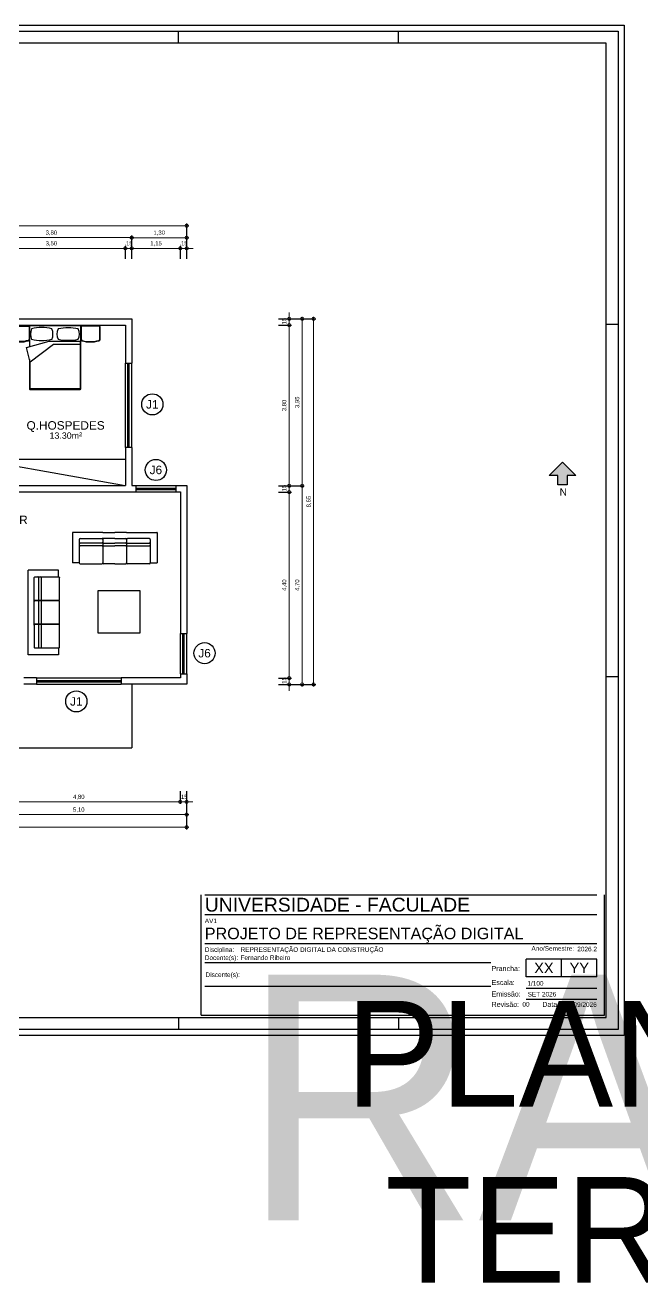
# Model space of a CAD drawing. Header units: metres. Extents: x 152 to 331, y 81 to 179.
# Drawn here: x 171.95 to 186.53, y 148.68 to 178.55 of the extents above; entities that cross this region are included whole.
import ezdxf
from ezdxf.enums import TextEntityAlignment as Align

# ---------------------------------------------------------------- set-up
doc = ezdxf.new("R2018")
doc.units = ezdxf.units.M
doc.header["$LTSCALE"] = 0.25
doc.linetypes.add('DIVIDE', pattern=[31.75, 12.7, -6.35, 0, -6.35, 0, -6.35])
doc.linetypes.add('DIVIDEX2', pattern=[63.5, 25.4, -12.7, 0, -12.7, 0, -12.7])
doc.layers.add('0_MRG_AUX', color=7, linetype='Continuous', true_color=0xecbcd1, plot=False)
doc.layers.add('CAR_0', color=7, linetype='Continuous', true_color=0xff6b00, plot=False)
for name, color, linetype in [('ARQ_ALV CT', 5, 'Continuous'), ('ARQ_ALV VS', 2, 'Continuous'), ('ARQ_ESQ CT', 30, 'Continuous'), ('ARQ_MOB 01', 1, 'Continuous'), ('ARQ_PROJ SUP', 1, 'DIVIDE'), ('ARQ_TXT 02', 2, 'Continuous'), ('CAR_LINHAS_CINZA', 8, 'Continuous'), ('CAR_LINHAS_DESTAQUE', 3, 'Continuous'), ('CAR_TEXTO_CINZA', 8, 'Continuous'), ('CAR_TEXTO_PRETO', 1, 'Continuous'), ('MRG_EXTERNA', 1, 'Continuous'), ('MRG_INTERNA', 2, 'Continuous'), ('Parede', 170, 'Continuous'), ('SIMB_01', 1, 'Continuous'), ('SIMB_02', 2, 'Continuous'), ('SIMB_PREENCHIMENTO', 253, 'Continuous'), ('SIMB_TXT', 1, 'Continuous')]:
    doc.layers.add(name, color=color, linetype=linetype)
doc.layers.add('ARQ_COTA_AZUL', color=5, linetype='Continuous', lineweight=20, true_color=0x0000ff)
doc.styles.add('Annot_2.0mm', font='arial.ttf', dxfattribs={"height": 2})
doc.styles.add('Annot_3.5mm', font='arial.ttf', dxfattribs={"height": 3.5})
doc.styles.add('Arial', font='arial.ttf')
doc.styles.add('cota', font='arial.ttf')
doc.styles.add('SIMB', font='arial.ttf')
doc.styles.get("Standard").update_dxf_attribs({"font": 'arial.ttf'})
doc.dimstyles.new('Info 01 - annot', dxfattribs={"dimtxt": 2, "dimasz": 3, "dimexe": 1, "dimexo": 1, "dimgap": 1, "dimtad": 1, "dimzin": 4, "dimtxsty": 'cota', "dimblk": 'DOTSMALL', "dimcen": 2, "dimdle": 1, "dimclrd": 256, "dimclre": 256, "dimclrt": 1, "dimazin": 2, "dimtfac": 0.09, "dimtix": 1, "dimtmove": 2, "dimatfit": 2, "dimfxl": 5, "dimfxlon": 1, "dimtolj": 1, "dimtzin": 4, "dimlwd": -1, "dimarcsym": 1})

# ---------------------------------------------------------------- blocks, each defined once
blk = doc.blocks.new('COD_ESQ')
at = {"layer": 'SIMB_02'}
blk.add_circle((0, 0), 2.5, dxfattribs=at)
at = {"layer": 'SIMB_TXT', "style": 'SIMB'}
blk.add_attdef('CDESQ', text='', height=2, dxfattribs=at).set_placement((0, 0), align=Align.MIDDLE_CENTER)
blk = doc.blocks.new('_DotSmall')
at = {"color": 0, "linetype": 'ByBlock', "const_width": 0.5}
blk.add_lwpolyline([(-0.0625, 0, 1), (0.0625, 0, 1)], format="xyb", close=True, dxfattribs=at)
blk = doc.blocks.new('*D53')
at = {"layer": 'ARQ_COTA_AZUL', "lineweight": -2, "transparency": 16777216}
for p, q in [((161.667, 159.825), (161.667, 159.525)), ((175.767, 159.825), (175.767, 159.525))]:
    blk.add_line(p, q, dxfattribs=at)
at = {"layer": 'ARQ_COTA_AZUL', "transparency": 16777216}
blk.add_line((175.817, 159.575), (161.617, 159.575), dxfattribs=at)
at = {"layer": 'ARQ_COTA_AZUL', "transparency": 16777216, "xscale": 0.15, "yscale": 0.15, "zscale": 0.15, "rotation": 180}
blk.add_blockref('_DotSmall', (161.667, 159.575), dxfattribs=at)
at = {"layer": 'ARQ_COTA_AZUL', "transparency": 16777216, "xscale": 0.15, "yscale": 0.15, "zscale": 0.15}
blk.add_blockref('_DotSmall', (175.767, 159.575), dxfattribs=at)
at = {"layer": 'ARQ_COTA_AZUL', "color": 1, "transparency": 16777216, "insert": (168.717, 159.685), "char_height": 0.1, "attachment_point": 5, "style": 'cota'}
blk.add_mtext('\\A1;14,10', dxfattribs=at)
blk = doc.blocks.new('*D54')
at = {"layer": 'ARQ_COTA_AZUL', "lineweight": -2, "transparency": 16777216}
for p, q in [((170.667, 160.124), (170.667, 159.824)), ((175.767, 160.124), (175.767, 159.824))]:
    blk.add_line(p, q, dxfattribs=at)
at = {"layer": 'ARQ_COTA_AZUL', "transparency": 16777216}
blk.add_line((175.817, 159.874), (170.617, 159.874), dxfattribs=at)
at = {"layer": 'ARQ_COTA_AZUL', "transparency": 16777216, "xscale": 0.15, "yscale": 0.15, "zscale": 0.15, "rotation": 180}
blk.add_blockref('_DotSmall', (170.667, 159.874), dxfattribs=at)
at = {"layer": 'ARQ_COTA_AZUL', "transparency": 16777216, "xscale": 0.15, "yscale": 0.15, "zscale": 0.15}
blk.add_blockref('_DotSmall', (175.767, 159.874), dxfattribs=at)
at = {"layer": 'ARQ_COTA_AZUL', "color": 1, "transparency": 16777216, "insert": (173.217, 159.984), "char_height": 0.1, "attachment_point": 5, "style": 'cota'}
blk.add_mtext('\\A1;5,10', dxfattribs=at)
blk = doc.blocks.new('*D58')
at = {"layer": 'ARQ_COTA_AZUL', "lineweight": -2, "transparency": 16777216}
for p, q in [((175.617, 160.426), (175.617, 160.126)), ((175.767, 160.426), (175.767, 160.126))]:
    blk.add_line(p, q, dxfattribs=at)
at = {"layer": 'ARQ_COTA_AZUL', "transparency": 16777216}
for p, q in [((175.617, 160.176), (175.467, 160.176)), ((175.617, 160.176), (175.767, 160.176)), ((175.767, 160.176), (175.917, 160.176))]:
    blk.add_line(p, q, dxfattribs=at)
at = {"layer": 'ARQ_COTA_AZUL', "transparency": 16777216, "xscale": 0.15, "yscale": 0.15, "zscale": 0.15}
blk.add_blockref('_DotSmall', (175.617, 160.176), dxfattribs=at)
at = {"layer": 'ARQ_COTA_AZUL', "transparency": 16777216, "xscale": 0.15, "yscale": 0.15, "zscale": 0.15, "rotation": 180}
blk.add_blockref('_DotSmall', (175.767, 160.176), dxfattribs=at)
at = {"layer": 'ARQ_COTA_AZUL', "color": 1, "transparency": 16777216, "insert": (175.692, 160.286), "char_height": 0.1, "attachment_point": 5, "style": 'cota'}
blk.add_mtext('\\A1;,15', dxfattribs=at)
blk = doc.blocks.new('*D59')
at = {"layer": 'ARQ_COTA_AZUL', "lineweight": -2, "transparency": 16777216}
for p, q in [((170.817, 160.426), (170.817, 160.126)), ((175.617, 160.426), (175.617, 160.126))]:
    blk.add_line(p, q, dxfattribs=at)
at = {"layer": 'ARQ_COTA_AZUL', "transparency": 16777216}
blk.add_line((175.667, 160.176), (170.767, 160.176), dxfattribs=at)
at = {"layer": 'ARQ_COTA_AZUL', "transparency": 16777216, "xscale": 0.15, "yscale": 0.15, "zscale": 0.15, "rotation": 180}
blk.add_blockref('_DotSmall', (170.817, 160.176), dxfattribs=at)
at = {"layer": 'ARQ_COTA_AZUL', "transparency": 16777216, "xscale": 0.15, "yscale": 0.15, "zscale": 0.15}
blk.add_blockref('_DotSmall', (175.617, 160.176), dxfattribs=at)
at = {"layer": 'ARQ_COTA_AZUL', "color": 1, "transparency": 16777216, "insert": (173.217, 160.286), "char_height": 0.1, "attachment_point": 5, "style": 'cota'}
blk.add_mtext('\\A1;4,80', dxfattribs=at)
blk = doc.blocks.new('*D74')
at = {"layer": 'ARQ_COTA_AZUL', "lineweight": -2, "transparency": 16777216}
for p, q in [((178.519, 171.603), (178.819, 171.603)), ((178.519, 162.953), (178.819, 162.953))]:
    blk.add_line(p, q, dxfattribs=at)
at = {"layer": 'ARQ_COTA_AZUL', "transparency": 16777216}
blk.add_line((178.769, 171.653), (178.769, 162.903), dxfattribs=at)
at = {"layer": 'ARQ_COTA_AZUL', "transparency": 16777216, "xscale": 0.15, "yscale": 0.15, "zscale": 0.15}
for p, rotation in [((178.769, 171.603), 90), ((178.769, 162.953), 270)]:
    blk.add_blockref('_DotSmall', p, dxfattribs=dict(at, rotation=rotation))
at = {"layer": 'ARQ_COTA_AZUL', "color": 1, "transparency": 16777216, "insert": (178.659, 167.278), "char_height": 0.1, "attachment_point": 5, "rotation": 90, "style": 'cota'}
blk.add_mtext('\\A1;8,65', dxfattribs=at)
blk = doc.blocks.new('*D75')
at = {"layer": 'ARQ_COTA_AZUL', "lineweight": -2, "transparency": 16777216}
for p, q in [((178.25, 171.603), (178.55, 171.603)), ((178.25, 167.653), (178.55, 167.653))]:
    blk.add_line(p, q, dxfattribs=at)
at = {"layer": 'ARQ_COTA_AZUL', "transparency": 16777216}
blk.add_line((178.5, 171.653), (178.5, 167.603), dxfattribs=at)
at = {"layer": 'ARQ_COTA_AZUL', "transparency": 16777216, "xscale": 0.15, "yscale": 0.15, "zscale": 0.15}
for p, rotation in [((178.5, 171.603), 90), ((178.5, 167.653), 270)]:
    blk.add_blockref('_DotSmall', p, dxfattribs=dict(at, rotation=rotation))
at = {"layer": 'ARQ_COTA_AZUL', "color": 1, "transparency": 16777216, "insert": (178.39, 169.628), "char_height": 0.1, "attachment_point": 5, "rotation": 90, "style": 'cota'}
blk.add_mtext('\\A1;3,95', dxfattribs=at)
blk = doc.blocks.new('*D76')
at = {"layer": 'ARQ_COTA_AZUL', "lineweight": -2, "transparency": 16777216}
for p, q in [((178.249, 167.653), (178.549, 167.653)), ((178.249, 162.953), (178.549, 162.953))]:
    blk.add_line(p, q, dxfattribs=at)
at = {"layer": 'ARQ_COTA_AZUL', "transparency": 16777216}
blk.add_line((178.499, 167.703), (178.499, 162.903), dxfattribs=at)
at = {"layer": 'ARQ_COTA_AZUL', "transparency": 16777216, "xscale": 0.15, "yscale": 0.15, "zscale": 0.15}
for p, rotation in [((178.499, 167.653), 90), ((178.499, 162.953), 270)]:
    blk.add_blockref('_DotSmall', p, dxfattribs=dict(at, rotation=rotation))
at = {"layer": 'ARQ_COTA_AZUL', "color": 1, "transparency": 16777216, "insert": (178.389, 165.303), "char_height": 0.1, "attachment_point": 5, "rotation": 90, "style": 'cota'}
blk.add_mtext('\\A1;4,70', dxfattribs=at)
blk = doc.blocks.new('*D77')
at = {"layer": 'ARQ_COTA_AZUL', "transparency": 16777216}
for p, q in [((178.193, 171.603), (178.193, 171.753)), ((178.193, 171.453), (178.193, 171.603)), ((178.193, 171.453), (178.193, 171.303))]:
    blk.add_line(p, q, dxfattribs=at)
at = {"layer": 'ARQ_COTA_AZUL', "lineweight": -2, "transparency": 16777216}
for p, q in [((177.943, 171.603), (178.243, 171.603)), ((177.943, 171.453), (178.243, 171.453))]:
    blk.add_line(p, q, dxfattribs=at)
at = {"layer": 'ARQ_COTA_AZUL', "transparency": 16777216, "xscale": 0.15, "yscale": 0.15, "zscale": 0.15}
for p, rotation in [((178.193, 171.603), 270), ((178.193, 171.453), 90)]:
    blk.add_blockref('_DotSmall', p, dxfattribs=dict(at, rotation=rotation))
at = {"layer": 'ARQ_COTA_AZUL', "color": 1, "transparency": 16777216, "insert": (178.083, 171.528), "char_height": 0.1, "attachment_point": 5, "rotation": 90, "style": 'cota'}
blk.add_mtext('\\A1;,15', dxfattribs=at)
blk = doc.blocks.new('*D78')
at = {"layer": 'ARQ_COTA_AZUL', "lineweight": -2, "transparency": 16777216}
for p, q in [((177.943, 171.453), (178.243, 171.453)), ((177.943, 167.653), (178.243, 167.653))]:
    blk.add_line(p, q, dxfattribs=at)
at = {"layer": 'ARQ_COTA_AZUL', "transparency": 16777216}
blk.add_line((178.193, 171.503), (178.193, 167.603), dxfattribs=at)
at = {"layer": 'ARQ_COTA_AZUL', "transparency": 16777216, "xscale": 0.15, "yscale": 0.15, "zscale": 0.15}
for p, rotation in [((178.193, 171.453), 90), ((178.193, 167.653), 270)]:
    blk.add_blockref('_DotSmall', p, dxfattribs=dict(at, rotation=rotation))
at = {"layer": 'ARQ_COTA_AZUL', "color": 1, "transparency": 16777216, "insert": (178.083, 169.553), "char_height": 0.1, "attachment_point": 5, "rotation": 90, "style": 'cota'}
blk.add_mtext('\\A1;3,80', dxfattribs=at)
blk = doc.blocks.new('*D79')
at = {"layer": 'ARQ_COTA_AZUL', "lineweight": -2, "transparency": 16777216}
for p, q in [((177.943, 167.653), (178.243, 167.653)), ((177.943, 167.503), (178.243, 167.503))]:
    blk.add_line(p, q, dxfattribs=at)
at = {"layer": 'ARQ_COTA_AZUL', "transparency": 16777216}
for p, q in [((178.193, 167.653), (178.193, 167.803)), ((178.193, 167.503), (178.193, 167.653)), ((178.193, 167.503), (178.193, 167.353))]:
    blk.add_line(p, q, dxfattribs=at)
at = {"layer": 'ARQ_COTA_AZUL', "transparency": 16777216, "xscale": 0.15, "yscale": 0.15, "zscale": 0.15}
for p, rotation in [((178.193, 167.653), 270), ((178.193, 167.503), 90)]:
    blk.add_blockref('_DotSmall', p, dxfattribs=dict(at, rotation=rotation))
at = {"layer": 'ARQ_COTA_AZUL', "color": 1, "transparency": 16777216, "insert": (178.083, 167.578), "char_height": 0.1, "attachment_point": 5, "rotation": 90, "style": 'cota'}
blk.add_mtext('\\A1;,15', dxfattribs=at)
blk = doc.blocks.new('*D80')
at = {"layer": 'ARQ_COTA_AZUL', "transparency": 16777216}
blk.add_line((178.193, 167.553), (178.193, 163.053), dxfattribs=at)
at = {"layer": 'ARQ_COTA_AZUL', "lineweight": -2, "transparency": 16777216}
for p, q in [((177.943, 167.503), (178.243, 167.503)), ((177.943, 163.103), (178.243, 163.103))]:
    blk.add_line(p, q, dxfattribs=at)
at = {"layer": 'ARQ_COTA_AZUL', "transparency": 16777216, "xscale": 0.15, "yscale": 0.15, "zscale": 0.15}
for p, rotation in [((178.193, 167.503), 90), ((178.193, 163.103), 270)]:
    blk.add_blockref('_DotSmall', p, dxfattribs=dict(at, rotation=rotation))
at = {"layer": 'ARQ_COTA_AZUL', "color": 1, "transparency": 16777216, "insert": (178.083, 165.303), "char_height": 0.1, "attachment_point": 5, "rotation": 90, "style": 'cota'}
blk.add_mtext('\\A1;4,40', dxfattribs=at)
blk = doc.blocks.new('*D81')
at = {"layer": 'ARQ_COTA_AZUL', "lineweight": -2, "transparency": 16777216}
for p, q in [((177.943, 163.103), (178.243, 163.103)), ((177.943, 162.953), (178.243, 162.953))]:
    blk.add_line(p, q, dxfattribs=at)
at = {"layer": 'ARQ_COTA_AZUL', "transparency": 16777216}
for p, q in [((178.193, 163.103), (178.193, 163.253)), ((178.193, 163.103), (178.193, 162.953)), ((178.193, 162.953), (178.193, 162.803))]:
    blk.add_line(p, q, dxfattribs=at)
at = {"layer": 'ARQ_COTA_AZUL', "transparency": 16777216, "xscale": 0.15, "yscale": 0.15, "zscale": 0.15}
for p, rotation in [((178.193, 163.103), 270), ((178.193, 162.953), 90)]:
    blk.add_blockref('_DotSmall', p, dxfattribs=dict(at, rotation=rotation))
at = {"layer": 'ARQ_COTA_AZUL', "color": 1, "transparency": 16777216, "insert": (178.083, 163.028), "char_height": 0.1, "attachment_point": 5, "rotation": 90, "style": 'cota'}
blk.add_mtext('\\A1;,15', dxfattribs=at)
blk = doc.blocks.new('carimbo')
at = {"layer": 'CAR_0'}
for p, q in [((-0.175, 0), (-0.175, 0.05225)), ((0, 0), (0, 0.05225)), ((-0.175, 0), (0, 0))]:
    blk.add_line(p, q, dxfattribs=at)
at = {"layer": 'CAR_LINHAS_CINZA'}
for p, q in [((-0.17336, 0.05225), (-0.00329, 0.05225)), ((-0.17336, 0.04375), (-0.00329, 0.04375)), ((-0.00329, 0.031), (-0.17336, 0.031)), ((-0.04936, 0.02275), (-0.17336, 0.02275)), ((-0.04936, 0.0125), (-0.17336, 0.0125))]:
    blk.add_line(p, q, dxfattribs=at)
at = {"layer": 'CAR_LINHAS_DESTAQUE'}
for p, q in [((-0.00329, 0.02443), (-0.03396, 0.02443)), ((-0.03396, 0.01665), (-0.03396, 0.02443)), ((-0.01862, 0.01665), (-0.01862, 0.02443)), ((-0.00329, 0.01665), (-0.00329, 0.02443)), ((-0.00329, 0.01665), (-0.03396, 0.01665))]:
    blk.add_line(p, q, dxfattribs=at)
at = {"layer": 'CAR_TEXTO_CINZA'}
for p, q in [((-0.00329, 0.01165), (-0.03396, 0.01165)), ((-0.00329, 0.00685), (-0.03396, 0.00685))]:
    blk.add_line(p, q, dxfattribs=at)
at = {"layer": 'CAR_TEXTO_CINZA', "style": 'Arial'}
for s, height, p in [('Disciplina:', 0.002, (-0.17336, 0.0275)), ('Ano/Semestre:', 0.002, (-0.03171, 0.02803)), ('Docente(s):', 0.002, (-0.17336, 0.024)), ('Prancha: ', 0.0022, (-0.049, 0.01921)), ('Escala:', 0.0022, (-0.049, 0.01315)), ('Emissão:', 0.0022, (-0.049, 0.00815)), ('Revisão: ', 0.0022, (-0.049, 0.00365)), ('Data:', 0.0022, (-0.02701, 0.00365))]:
    blk.add_text(s, height=height, dxfattribs=at).set_placement(p)
blk.add_text('Discente(s):', height=0.002, dxfattribs=at).set_placement((-0.17305, 0.01762), align=Align.MIDDLE_LEFT)
at = {"layer": 'CAR_TEXTO_CINZA', "style": 'Arial', "flags": 8}
blk.add_attdef('FASE', (-0.17336, 0.04), '', height=0.002, dxfattribs=at)
blk.add_attdef('A/S', text='', height=0.002, dxfattribs=at).set_placement((-0.00329, 0.02776), align=Align.RIGHT)
at = {"layer": 'CAR_TEXTO_PRETO', "lineweight": 30, "flags": 104}
blk.add_attdef('TITULO_01', text='', height=0.003, dxfattribs=at).set_placement((-0.11218, 0.00625), align=Align.MIDDLE_CENTER)
at = {"layer": 'CAR_TEXTO_PRETO', "linetype": 'Continuous', "style": 'Arial', "flags": 8}
for tag, p, height in [('IES-CURSO', (-0.17336, 0.045), 0.006), ('NOME', (-0.17336, 0.033), 0.005)]:
    blk.add_attdef(tag, p, '', height=height, dxfattribs=at)
at = {"layer": 'CAR_TEXTO_PRETO', "style": 'Arial', "flags": 8}
for tag, p in [('DISCIPLINA', (-0.15782, 0.0275)), ('DOCENTE', (-0.15788, 0.024)), ('REVN', (-0.03563, 0.00379)), ('DATAEMISSÃO', (-0.03335, 0.00815))]:
    blk.add_attdef(tag, p, '', height=0.002, dxfattribs=at)
for tag, p in [('NUM', (-0.02629, 0.02054)), ('TOT', (-0.01095, 0.02054))]:
    blk.add_attdef(tag, text='', height=0.0045, dxfattribs=at).set_placement(p, align=Align.MIDDLE_CENTER)
at = {"layer": 'CAR_TEXTO_PRETO', "lineweight": 30, "flags": 104}
blk.add_attdef('DISCENTE', text='', height=0.002, dxfattribs=at).set_placement((-0.15757, 0.01762), align=Align.MIDDLE_LEFT)
at = {"layer": 'CAR_TEXTO_PRETO', "style": 'Arial'}
blk.add_attdef('ESCALA', (-0.03346, 0.01285), '', height=0.002, dxfattribs=at)
at = {"layer": 'CAR_TEXTO_PRETO', "style": 'Arial', "flags": 8}
blk.add_attdef('REVDATA', text='', height=0.002, dxfattribs=at).set_placement((-0.00337, 0.00365), align=Align.RIGHT)
blk = doc.blocks.new('norte')
at = {"layer": 'SIMB_PREENCHIMENTO'}
blk.add_hatch(color=256, dxfattribs=at).paths.add_polyline_path([(-6.36, -6.36), (-2.25, -6.36), (-2.25, -10.86), (2.25, -10.86), (2.25, -6.36), (6.36, -6.36), (0, 0)])
at = {"layer": 'SIMB_01'}
blk.add_lwpolyline([(-2.25, -6.36), (-6.36, -6.36), (0, 0), (6.36, -6.36), (2.25, -6.36), (2.25, -10.86), (-2.25, -10.86)], close=True, dxfattribs=at)
at = {"layer": 'SIMB_01', "insert": (-1.4, -12.39), "char_height": 3.5, "width": 3.7, "attachment_point": 1, "style": 'Annot_3.5mm'}
blk.add_mtext('N', dxfattribs=at)
blk = doc.blocks.new('*D150')
at = {"layer": 'ARQ_COTA_AZUL', "lineweight": -2, "transparency": 16777216}
for p, q in [((161.669, 173.555), (161.669, 173.855)), ((175.769, 173.555), (175.769, 173.855))]:
    blk.add_line(p, q, dxfattribs=at)
at = {"layer": 'ARQ_COTA_AZUL', "transparency": 16777216}
blk.add_line((161.619, 173.805), (175.819, 173.805), dxfattribs=at)
at = {"layer": 'ARQ_COTA_AZUL', "transparency": 16777216, "xscale": 0.15, "yscale": 0.15, "zscale": 0.15, "rotation": 180}
blk.add_blockref('_DotSmall', (161.669, 173.805), dxfattribs=at)
at = {"layer": 'ARQ_COTA_AZUL', "transparency": 16777216, "xscale": 0.15, "yscale": 0.15, "zscale": 0.15}
blk.add_blockref('_DotSmall', (175.769, 173.805), dxfattribs=at)
at = {"layer": 'ARQ_COTA_AZUL', "color": 1, "transparency": 16777216, "insert": (168.719, 173.915), "char_height": 0.1, "attachment_point": 5, "style": 'cota'}
blk.add_mtext('\\A1;14,10', dxfattribs=at)
blk = doc.blocks.new('*D152')
at = {"layer": 'ARQ_COTA_AZUL', "transparency": 16777216}
blk.add_line((170.619, 173.524), (174.519, 173.524), dxfattribs=at)
at = {"layer": 'ARQ_COTA_AZUL', "lineweight": -2, "transparency": 16777216}
for p, q in [((170.669, 173.274), (170.669, 173.574)), ((174.469, 173.274), (174.469, 173.574))]:
    blk.add_line(p, q, dxfattribs=at)
at = {"layer": 'ARQ_COTA_AZUL', "transparency": 16777216, "xscale": 0.15, "yscale": 0.15, "zscale": 0.15, "rotation": 180}
blk.add_blockref('_DotSmall', (170.669, 173.524), dxfattribs=at)
at = {"layer": 'ARQ_COTA_AZUL', "transparency": 16777216, "xscale": 0.15, "yscale": 0.15, "zscale": 0.15}
blk.add_blockref('_DotSmall', (174.469, 173.524), dxfattribs=at)
at = {"layer": 'ARQ_COTA_AZUL', "color": 1, "transparency": 16777216, "insert": (172.569, 173.634), "char_height": 0.1, "attachment_point": 5, "style": 'cota'}
blk.add_mtext('\\A1;3,80', dxfattribs=at)
blk = doc.blocks.new('*D153')
at = {"layer": 'ARQ_COTA_AZUL', "lineweight": -2, "transparency": 16777216}
for p, q in [((174.469, 173.272), (174.469, 173.572)), ((175.769, 173.272), (175.769, 173.572))]:
    blk.add_line(p, q, dxfattribs=at)
at = {"layer": 'ARQ_COTA_AZUL', "transparency": 16777216}
blk.add_line((174.419, 173.522), (175.819, 173.522), dxfattribs=at)
at = {"layer": 'ARQ_COTA_AZUL', "transparency": 16777216, "xscale": 0.15, "yscale": 0.15, "zscale": 0.15, "rotation": 180}
blk.add_blockref('_DotSmall', (174.469, 173.522), dxfattribs=at)
at = {"layer": 'ARQ_COTA_AZUL', "transparency": 16777216, "xscale": 0.15, "yscale": 0.15, "zscale": 0.15}
blk.add_blockref('_DotSmall', (175.769, 173.522), dxfattribs=at)
at = {"layer": 'ARQ_COTA_AZUL', "color": 1, "transparency": 16777216, "insert": (175.119, 173.632), "char_height": 0.1, "attachment_point": 5, "style": 'cota'}
blk.add_mtext('\\A1;1,30', dxfattribs=at)
blk = doc.blocks.new('*D162')
at = {"layer": 'ARQ_COTA_AZUL', "transparency": 16777216}
blk.add_line((170.769, 173.27), (174.369, 173.27), dxfattribs=at)
at = {"layer": 'ARQ_COTA_AZUL', "lineweight": -2, "transparency": 16777216}
for p, q in [((170.819, 173.02), (170.819, 173.32)), ((174.319, 173.02), (174.319, 173.32))]:
    blk.add_line(p, q, dxfattribs=at)
at = {"layer": 'ARQ_COTA_AZUL', "transparency": 16777216, "xscale": 0.15, "yscale": 0.15, "zscale": 0.15, "rotation": 180}
blk.add_blockref('_DotSmall', (170.819, 173.27), dxfattribs=at)
at = {"layer": 'ARQ_COTA_AZUL', "transparency": 16777216, "xscale": 0.15, "yscale": 0.15, "zscale": 0.15}
blk.add_blockref('_DotSmall', (174.319, 173.27), dxfattribs=at)
at = {"layer": 'ARQ_COTA_AZUL', "color": 1, "transparency": 16777216, "insert": (172.569, 173.38), "char_height": 0.1, "attachment_point": 5, "style": 'cota'}
blk.add_mtext('\\A1;3,50', dxfattribs=at)
blk = doc.blocks.new('*D163')
at = {"layer": 'ARQ_COTA_AZUL', "transparency": 16777216}
for p, q in [((174.319, 173.27), (174.169, 173.27)), ((174.319, 173.27), (174.469, 173.27)), ((174.469, 173.27), (174.619, 173.27))]:
    blk.add_line(p, q, dxfattribs=at)
at = {"layer": 'ARQ_COTA_AZUL', "lineweight": -2, "transparency": 16777216}
for p, q in [((174.319, 173.02), (174.319, 173.32)), ((174.469, 173.02), (174.469, 173.32))]:
    blk.add_line(p, q, dxfattribs=at)
at = {"layer": 'ARQ_COTA_AZUL', "transparency": 16777216, "xscale": 0.15, "yscale": 0.15, "zscale": 0.15}
blk.add_blockref('_DotSmall', (174.319, 173.27), dxfattribs=at)
at = {"layer": 'ARQ_COTA_AZUL', "transparency": 16777216, "xscale": 0.15, "yscale": 0.15, "zscale": 0.15, "rotation": 180}
blk.add_blockref('_DotSmall', (174.469, 173.27), dxfattribs=at)
at = {"layer": 'ARQ_COTA_AZUL', "color": 1, "transparency": 16777216, "insert": (174.394, 173.38), "char_height": 0.1, "attachment_point": 5, "style": 'cota'}
blk.add_mtext('\\A1;,15', dxfattribs=at)
blk = doc.blocks.new('*D164')
at = {"layer": 'ARQ_COTA_AZUL', "transparency": 16777216}
blk.add_line((174.419, 173.27), (175.669, 173.27), dxfattribs=at)
at = {"layer": 'ARQ_COTA_AZUL', "lineweight": -2, "transparency": 16777216}
for p, q in [((174.469, 173.02), (174.469, 173.32)), ((175.619, 173.02), (175.619, 173.32))]:
    blk.add_line(p, q, dxfattribs=at)
at = {"layer": 'ARQ_COTA_AZUL', "transparency": 16777216, "xscale": 0.15, "yscale": 0.15, "zscale": 0.15, "rotation": 180}
blk.add_blockref('_DotSmall', (174.469, 173.27), dxfattribs=at)
at = {"layer": 'ARQ_COTA_AZUL', "transparency": 16777216, "xscale": 0.15, "yscale": 0.15, "zscale": 0.15}
blk.add_blockref('_DotSmall', (175.619, 173.27), dxfattribs=at)
at = {"layer": 'ARQ_COTA_AZUL', "color": 1, "transparency": 16777216, "insert": (175.044, 173.38), "char_height": 0.1, "attachment_point": 5, "style": 'cota'}
blk.add_mtext('\\A1;1,15', dxfattribs=at)
blk = doc.blocks.new('*D165')
at = {"layer": 'ARQ_COTA_AZUL', "transparency": 16777216}
for p, q in [((175.619, 173.27), (175.469, 173.27)), ((175.619, 173.27), (175.769, 173.27)), ((175.769, 173.27), (175.919, 173.27))]:
    blk.add_line(p, q, dxfattribs=at)
at = {"layer": 'ARQ_COTA_AZUL', "lineweight": -2, "transparency": 16777216}
for p, q in [((175.619, 173.02), (175.619, 173.32)), ((175.769, 173.02), (175.769, 173.32))]:
    blk.add_line(p, q, dxfattribs=at)
at = {"layer": 'ARQ_COTA_AZUL', "transparency": 16777216, "xscale": 0.15, "yscale": 0.15, "zscale": 0.15}
blk.add_blockref('_DotSmall', (175.619, 173.27), dxfattribs=at)
at = {"layer": 'ARQ_COTA_AZUL', "transparency": 16777216, "xscale": 0.15, "yscale": 0.15, "zscale": 0.15, "rotation": 180}
blk.add_blockref('_DotSmall', (175.769, 173.27), dxfattribs=at)
at = {"layer": 'ARQ_COTA_AZUL', "color": 1, "transparency": 16777216, "insert": (175.694, 173.38), "char_height": 0.1, "attachment_point": 5, "style": 'cota'}
blk.add_mtext('\\A1;,15', dxfattribs=at)
blk = doc.blocks.new('*U185')
at = {"layer": '0_MRG_AUX'}
blk.add_lwpolyline([(0, 851), (0, 0), (-1199, 0), (-1199, 851)], close=True, dxfattribs=at)
at = {"layer": 'MRG_EXTERNA'}
blk.add_lwpolyline([(-5, 846), (-5, 5), (-1194, 5), (-1194, 846)], close=True, dxfattribs=at)
at = {"layer": 'MRG_INTERNA'}
for p, q in [((-984, 836), (-984, 846)), ((-864.5, 836), (-864.5, 846)), ((-745, 836), (-745, 846)), ((-745, 836), (-745, 846)), ((-560, 836), (-560, 846)), ((-375, 836), (-375, 846)), ((-190, 836), (-190, 846)), ((-1169, 836), (-1169, 15)), ((-15, 836), (-1169, 836)), ((-15, 15), (-15, 836)), ((-1169, 599), (-1194, 599)), ((-5, 599), (-15, 599)), ((-1169, 302), (-1194, 302)), ((-5, 302), (-15, 302)), ((-1169, 15), (-15, 15)), ((-984, 15), (-984, 5)), ((-864.5, 15), (-864.5, 5)), ((-745, 15), (-745, 5)), ((-745, 15), (-745, 5)), ((-560, 15), (-560, 5)), ((-375, 15), (-375, 5)), ((-190, 15), (-190, 5))]:
    blk.add_line(p, q, dxfattribs=at)

msp = doc.modelspace()

# ---------------------------------------------------------------- linework, layer by layer
at = {"layer": 'ARQ_ALV CT'}
for p, q in [((170.669, 171.606), (174.469, 171.606)), ((170.819, 171.456), (174.319, 171.456)), ((174.319, 171.456), (174.319, 170.556)), ((174.469, 171.606), (174.469, 170.556)), ((174.319, 168.556), (174.319, 167.656)), ((174.469, 168.556), (174.469, 167.656)), ((170.819, 167.656), (174.319, 167.656)), ((174.469, 167.656), (174.569, 167.656)), ((175.519, 167.656), (175.769, 167.656)), ((175.769, 167.656), (175.769, 164.156)), ((170.669, 167.506), (174.569, 167.506)), ((175.519, 167.506), (175.619, 167.506)), ((175.619, 167.506), (175.619, 164.156)), ((172.219, 163.106), (171.919, 163.106)), ((175.619, 163.106), (174.219, 163.106)), ((175.619, 163.206), (175.619, 163.106)), ((175.769, 163.206), (175.769, 162.956)), ((172.219, 162.956), (171.919, 162.956)), ((175.769, 162.956), (174.219, 162.956))]:
    msp.add_line(p, q, dxfattribs=at)
at = {"layer": 'ARQ_ALV VS'}
for p, q in [((174.319, 170.556), (174.469, 170.556)), ((174.319, 168.556), (174.319, 170.556)), ((174.469, 168.556), (174.469, 170.556)), ((174.469, 168.556), (174.319, 168.556)), ((174.569, 167.656), (174.569, 167.506)), ((174.569, 167.656), (175.519, 167.656)), ((175.519, 167.506), (175.519, 167.656)), ((174.569, 167.506), (175.519, 167.506)), ((175.619, 164.156), (175.769, 164.156)), ((175.619, 163.206), (175.619, 164.156)), ((175.769, 163.206), (175.769, 164.156)), ((172.219, 163.106), (174.219, 163.106)), ((174.219, 163.106), (174.219, 162.956)), ((175.619, 163.206), (175.769, 163.206)), ((172.219, 162.956), (174.219, 162.956))]:
    msp.add_line(p, q, dxfattribs=at)
at = {"layer": 'ARQ_ESQ CT'}
for p, q in [((174.379, 168.556), (174.379, 170.556)), ((174.409, 168.556), (174.409, 170.556)), ((174.569, 167.596), (175.519, 167.596)), ((174.569, 167.566), (175.519, 167.566)), ((175.679, 163.206), (175.679, 164.156)), ((175.709, 163.206), (175.709, 164.156)), ((172.219, 163.046), (174.219, 163.046)), ((172.219, 163.016), (174.219, 163.016))]:
    msp.add_line(p, q, dxfattribs=at)
at = {"layer": 'ARQ_MOB 01'}
for p, q in [((170.819, 168.28), (174.319, 168.28)), ((170.819, 168.28), (174.316, 167.663)), ((173.067, 166.547), (173.067, 165.834)), ((173.788, 166.551), (173.07, 166.551)), ((173.228, 166.385), (173.228, 165.83)), ((173.249, 166.406), (173.767, 166.406)), ((174.068, 166.406), (173.767, 166.406)), ((173.788, 166.551), (174.068, 166.551)), ((173.788, 166.385), (173.788, 165.83)), ((173.788, 166.385), (173.788, 165.83)), ((174.348, 166.551), (174.068, 166.551)), ((174.068, 166.406), (174.369, 166.406)), ((174.348, 166.551), (175.065, 166.551)), ((174.348, 166.385), (174.348, 165.83)), ((174.348, 166.385), (174.348, 165.83)), ((174.887, 166.406), (174.369, 166.406)), ((174.908, 166.385), (174.908, 165.83)), ((175.069, 166.547), (175.069, 165.834)), ((173.767, 166.23), (173.228, 166.23)), ((173.767, 166.298), (173.249, 166.298)), ((173.809, 166.298), (174.068, 166.298)), ((173.809, 166.23), (174.068, 166.23)), ((174.327, 166.298), (174.068, 166.298)), ((174.327, 166.23), (174.068, 166.23)), ((174.369, 166.298), (174.887, 166.298)), ((174.369, 166.23), (174.908, 166.23)), ((173.224, 165.83), (173.07, 165.83)), ((173.249, 165.809), (173.767, 165.809)), ((174.068, 165.809), (173.809, 165.809)), ((174.068, 165.809), (174.327, 165.809)), ((174.887, 165.809), (174.369, 165.809)), ((174.911, 165.83), (175.065, 165.83)), ((174.666, 165.171), (173.666, 165.171)), ((173.666, 165.171), (173.666, 164.171)), ((174.666, 164.171), (174.666, 165.171)), ((173.666, 164.171), (174.666, 164.171))]:
    msp.add_line(p, q, dxfattribs=at)
for points in [[(171.609, 171.434, 0.414214), (171.594, 171.419), (171.594, 171.12, 0.331679), (171.621, 171.084, 0.145898), (172.022, 171.084, 0.331679), (172.049, 171.12), (172.049, 171.419, 0.414214), (172.034, 171.434)], [(173.29, 171.084, 0.145898), (173.691, 171.084, 0.331679), (173.719, 171.12), (173.719, 171.419, 0.414214), (173.703, 171.434), (173.278, 171.434, 0.414214), (173.263, 171.419), (173.263, 171.12, 0.331679)], [(171.602, 171.419, -0.414214), (171.609, 171.427), (172.034, 171.427, -0.414214), (172.042, 171.419), (172.042, 171.12, -0.331679), (172.02, 171.091, -0.143701), (171.629, 171.09, -0.334069), (171.602, 171.126)], [(173.206, 171.363, 0.103551), (172.731, 171.363, 0.245029), (172.731, 171.12, 0.103551), (173.206, 171.12, 0.245029)], [(173.271, 171.419), (173.271, 171.126, 0.334069), (173.298, 171.09, 0.143701), (173.689, 171.091, 0.331679), (173.711, 171.12), (173.711, 171.419, 0.414214), (173.703, 171.427), (173.278, 171.427, 0.414214)]]:
    msp.add_lwpolyline(points, format="xyb", close=True, dxfattribs=at)
for points in [[(172.049, 170.644), (172.049, 169.947, 0.414214), (172.065, 169.932), (173.248, 169.932, 0.414214), (173.263, 169.947), (173.263, 171.419, 0.414214), (173.248, 171.434), (172.065, 171.434, 0.414214), (172.049, 171.419), (172.049, 170.946)], [(172.582, 171.116, 0.197231), (172.582, 171.363, 0.143039), (172.102, 171.363, 0.197231), (172.102, 171.116)], [(172.734, 165.497, 0.414214), (172.737, 165.501), (172.737, 165.655, 0.414214), (172.734, 165.658), (172.02, 165.658, 0.414214), (172.017, 165.655)], [(172.734, 163.817, -0.414214), (172.737, 163.814), (172.737, 163.66, -0.414214), (172.734, 163.656), (172.02, 163.656, -0.414214), (172.017, 163.66), (172.017, 164.377), (172.017, 164.657), (172.017, 164.937), (172.017, 165.655)], [(172.162, 164.398, 0.414214), (172.183, 164.377, 0.414214), (172.162, 164.356), (172.162, 164.657), (172.162, 164.958), (172.162, 165.476, -0.414214), (172.183, 165.497), (172.738, 165.497, -0.414214), (172.759, 165.476)], [(172.162, 164.356), (172.162, 163.838, 0.414214), (172.183, 163.817), (172.738, 163.817, 0.414214), (172.759, 163.838), (172.759, 164.356, 0.414214), (172.738, 164.377, 0.414214), (172.759, 164.398), (172.759, 164.657), (172.759, 164.916, 0.414214), (172.738, 164.937, 0.414214), (172.759, 164.958), (172.759, 165.476)], [(172.248, 163.817, 0.414214), (172.269, 163.838), (172.269, 164.356, 0.414214), (172.248, 164.377, 0.414214), (172.269, 164.398), (172.269, 164.657), (172.269, 164.916, 0.414214), (172.248, 164.937, 0.414214), (172.269, 164.958), (172.269, 165.476, 0.414214), (172.248, 165.497)], [(172.338, 163.817), (172.338, 164.356, 0.414214), (172.317, 164.377, 0.414214), (172.338, 164.398), (172.338, 164.657), (172.338, 164.916, 0.414214), (172.317, 164.937, 0.414214), (172.338, 164.958), (172.338, 165.497)], [(172.162, 164.958, 0.414214), (172.183, 164.937, 0.414214), (172.162, 164.916)]]:
    msp.add_lwpolyline(points, format="xyb", dxfattribs=at)
msp.add_lwpolyline([(173.248, 170.998), (172.621, 170.998), (172.065, 170.581), (171.981, 170.928), (172.52, 171.074), (173.248, 171.074), (173.248, 169.947), (172.065, 169.947), (172.065, 170.581)], dxfattribs=at)
for points in [[(172.183, 164.937), (172.738, 164.937)], [(172.183, 164.377), (172.738, 164.377)]]:
    msp.add_lwpolyline(points, close=True, dxfattribs=at)
for centre, radius, start, end in [((172.342, 171.941), 0.855, 253.7194, 286.2806), ((173.07, 166.547), 0.0035, 90, 180), ((173.249, 166.385), 0.021, 90, 180), ((173.767, 166.385), 0.021, 0, 90), ((173.809, 166.385), 0.021, 90, 180), ((174.327, 166.385), 0.021, 0, 90), ((174.369, 166.385), 0.021, 90, 180), ((174.887, 166.385), 0.021, 0, 90), ((175.065, 166.547), 0.0035, 0, 90), ((173.249, 166.319), 0.021, 180, 270), ((173.249, 166.251), 0.021, 180, 270), ((173.767, 166.319), 0.021, 270, 0), ((173.767, 166.251), 0.021, 270, 0), ((173.809, 166.319), 0.021, 180, 270), ((173.809, 166.251), 0.021, 180, 270), ((174.327, 166.319), 0.021, 270, 0), ((174.327, 166.251), 0.021, 270, 0), ((174.369, 166.319), 0.021, 180, 270), ((174.369, 166.251), 0.021, 180, 270), ((174.887, 166.319), 0.021, 270, 0), ((174.887, 166.251), 0.021, 270, 0), ((173.07, 165.834), 0.0035, 180, 270), ((173.224, 165.834), 0.0035, 270, 0), ((173.249, 165.83), 0.021, 180, 270), ((173.767, 165.83), 0.021, 270, 0), ((173.809, 165.83), 0.021, 180, 270), ((174.327, 165.83), 0.021, 270, 0), ((174.369, 165.83), 0.021, 180, 270), ((174.887, 165.83), 0.021, 270, 0), ((174.911, 165.834), 0.0035, 180, 270), ((175.065, 165.834), 0.0035, 270, 0), ((172.317, 165.476), 0.021, 0, 90), ((172.317, 163.838), 0.021, 270, 0)]:
    msp.add_arc(centre, radius, start, end, dxfattribs=at)
at = {"layer": 'ARQ_PROJ SUP'}
msp.add_line((174.469, 162.956), (174.469, 161.456), dxfattribs=at)
at = {"layer": 'ARQ_PROJ SUP', "linetype": 'DIVIDEX2'}
msp.add_line((170.669, 161.456), (174.469, 161.456), dxfattribs=at)
at = {"layer": 'Parede'}
msp.add_line((172.219, 163.106), (172.219, 162.956), dxfattribs=at)

# ---------------------------------------------------------------- block references
for name, p, xscale, yscale, zscale in [('*U185', (186.109, 154.65), 0.02808167352496861, 0.02808167352496861, 0.02808167352496861), ('norte', (184.654, 168.215), 0.05, 0.05, 0.05)]:
    msp.add_blockref(name, p, dxfattribs=dict(xscale=xscale, yscale=yscale, zscale=zscale))
at = {"xscale": 0.1, "yscale": 0.1, "zscale": 0.1}
for p, values in [((174.956, 169.579), {'CDESQ': 'J1'}), ((175.04, 168.028), {'CDESQ': 'J6'}), ((176.191, 163.693), {'CDESQ': 'J6'}), ((173.159, 162.552), {'CDESQ': 'J1'})]:
    msp.add_blockref('COD_ESQ', p, dxfattribs=at).add_auto_attribs(values)
ref = msp.add_blockref('carimbo', (185.649, 155.126), dxfattribs=dict(xscale=54.52235059194494, yscale=54.52235059194494, zscale=54.52235059194494))
ref.add_attrib('FASE', 'AV1', (176.197, 157.307), dxfattribs={"layer": 'CAR_TEXTO_CINZA', "height": 0.109, "style": 'Arial'})
ref.add_attrib('NOME', 'PROJETO DE REPRESENTAÇÃO DIGITAL', (176.197, 156.926), dxfattribs={"layer": 'CAR_TEXTO_CINZA', "color": 7, "linetype": 'Continuous', "height": 0.27261, "style": 'Arial'})
ref.add_attrib('DISCIPLINA', 'REPRESENTAÇÃO DIGITAL DA CONSTRUÇÃO', (177.044, 156.626), dxfattribs={"layer": 'CAR_TEXTO_CINZA', "height": 0.10904, "style": 'Arial'})
ref.add_attrib('DOCENTE', 'Fernando Ribeiro', (177.041, 156.435), dxfattribs={"layer": 'CAR_TEXTO_CINZA', "height": 0.10904, "style": 'Arial'})
lines = msp.add_mtext('PLANTA BAIXA\\P TERREO', dxfattribs={"layer": 'CAR_TEXTO_CINZA', "color": 7, "insert": (179.533, 155.467), "char_height": 2.5, "attachment_point": 1})
ref.add_attrib('TITULO_01', '', (179.533, 155.467), dxfattribs={"flags": 104}).embed_mtext(lines)
ref.add_attrib('ESCALA', '1/100', (183.824, 155.827), dxfattribs={"layer": 'CAR_TEXTO_CINZA', "color": 3, "height": 0.109, "style": 'Arial'})
ref.add_attrib('DATAEMISSÃO', 'SET 2026', (183.83, 155.571), dxfattribs={"layer": 'CAR_TEXTO_CINZA', "height": 0.109, "style": 'Arial'})
ref.add_attrib('NUM', 'XX', dxfattribs={"layer": 'CAR_TEXTO_CINZA', "color": 7, "height": 0.2454, "style": 'Arial'}).set_placement((184.215, 156.246), align=Align.MIDDLE_CENTER)
ref.add_attrib('TOT', 'YY', dxfattribs={"layer": 'CAR_TEXTO_CINZA', "color": 7, "height": 0.2454, "style": 'Arial'}).set_placement((185.052, 156.246), align=Align.MIDDLE_CENTER)
ref.add_attrib('REVN', '00', (183.706, 155.333), dxfattribs={"layer": 'CAR_TEXTO_CINZA', "height": 0.109, "style": 'Arial'})
ref.add_attrib('REVDATA', '27/09/2026', dxfattribs={"layer": 'CAR_TEXTO_CINZA', "height": 0.109, "style": 'Arial'}).set_placement((185.465, 155.325), align=Align.RIGHT)
ref.add_attrib('IES-CURSO', 'UNIVERSIDADE - FACULADE', (176.197, 157.58), dxfattribs={"layer": 'CAR_TEXTO_CINZA', "color": 7, "linetype": 'Continuous', "height": 0.32713, "style": 'Arial'})
ref.add_attrib('A/S', '2026.2', dxfattribs={"layer": 'CAR_TEXTO_CINZA', "height": 0.109, "style": 'Arial'}).set_placement((185.47, 156.64), align=Align.RIGHT)
lines = msp.add_mtext('RAFAEL MARTINS e CAIQUE PARANHOS', dxfattribs={"layer": 'CAR_TEXTO_CINZA', "insert": (177.058, 156.087), "char_height": 5.81017, "attachment_point": 1})
ref.add_attrib('DISCENTE', '', (177.058, 156.087), dxfattribs={"flags": 104}).embed_mtext(lines)

# ---------------------------------------------------------------- texts
at = {"layer": 'ARQ_TXT 02', "width": 0.0042, "attachment_point": 1, "style": 'Annot_2.0mm'}
for s, insert, char_height in [('Q.HOSPEDES', (171.982, 169.181), 0.2), ('13.30m²', (172.525, 168.915), 0.15), ('ESTAR', (171.078, 166.948), 0.2)]:
    msp.add_mtext(s, dxfattribs=dict(at, insert=insert, char_height=char_height))

# ---------------------------------------------------------------- dimensions: what is measured, and where the dimension line sits
at = {"layer": 'ARQ_COTA_AZUL'}
for base, p1, p2, picture, middle in [((175.769, 173.805), (161.669, 170.406), (175.769, 170.406), '*D150', (168.719, 173.915)), ((174.469, 173.524), (170.669, 171.606), (174.469, 171.606), '*D152', (172.569, 173.634)), ((175.769, 173.522), (174.469, 167.656), (175.769, 167.656), '*D153', (175.119, 173.632)), ((174.319, 173.27), (170.819, 171.456), (174.319, 171.456), '*D162', (172.569, 173.38)), ((174.469, 173.27), (174.319, 171.456), (174.469, 171.606), '*D163', (174.394, 173.38)), ((175.619, 173.27), (174.469, 167.656), (175.619, 167.506), '*D164', (175.044, 173.38)), ((175.769, 173.27), (175.619, 167.506), (175.769, 167.656), '*D165', (175.694, 173.38)), ((161.667, 159.575), (175.767, 163.364), (161.667, 163.364), '*D53', (168.717, 159.685)), ((170.817, 160.176), (175.617, 163.076), (170.817, 163.076), '*D59', (173.217, 160.286)), ((175.767, 160.176), (175.617, 163.076), (175.767, 162.926), '*D58', (175.692, 160.286)), ((170.667, 159.874), (175.767, 162.926), (170.667, 162.926), '*D54', (173.217, 159.984))]:
    dim = msp.add_linear_dim(base=base, p1=p1, p2=p2, dimstyle='Info 01 - annot', dxfattribs=at)
    dim.commit()
    dim.dimension.update_dxf_attribs({"geometry": picture, "text_midpoint": middle})
for base, p1, p2, picture, middle in [((178.193, 171.603), (174.327, 171.453), (174.477, 171.603), '*D77', (178.083, 171.528)), ((178.193, 167.653), (174.327, 171.453), (174.327, 167.653), '*D78', (178.083, 169.553)), ((178.769, 162.953), (174.477, 171.603), (174.477, 162.953), '*D74', (178.659, 167.278)), ((178.5, 167.653), (174.477, 171.603), (174.477, 167.653), '*D75', (178.39, 169.628)), ((178.193, 167.653), (175.527, 167.503), (175.527, 167.653), '*D79', (178.083, 167.578)), ((178.193, 163.103), (175.627, 167.503), (175.627, 163.103), '*D80', (178.083, 165.303)), ((178.499, 162.953), (175.777, 167.653), (175.777, 162.953), '*D76', (178.389, 165.303)), ((178.193, 162.953), (175.627, 163.103), (175.777, 162.953), '*D81', (178.083, 163.028))]:
    dim = msp.add_linear_dim(base=base, p1=p1, p2=p2, angle=90, dimstyle='Info 01 - annot', dxfattribs=at)
    dim.commit()
    dim.dimension.update_dxf_attribs({"geometry": picture, "text_midpoint": middle})

doc.saveas('drawing.dxf')
